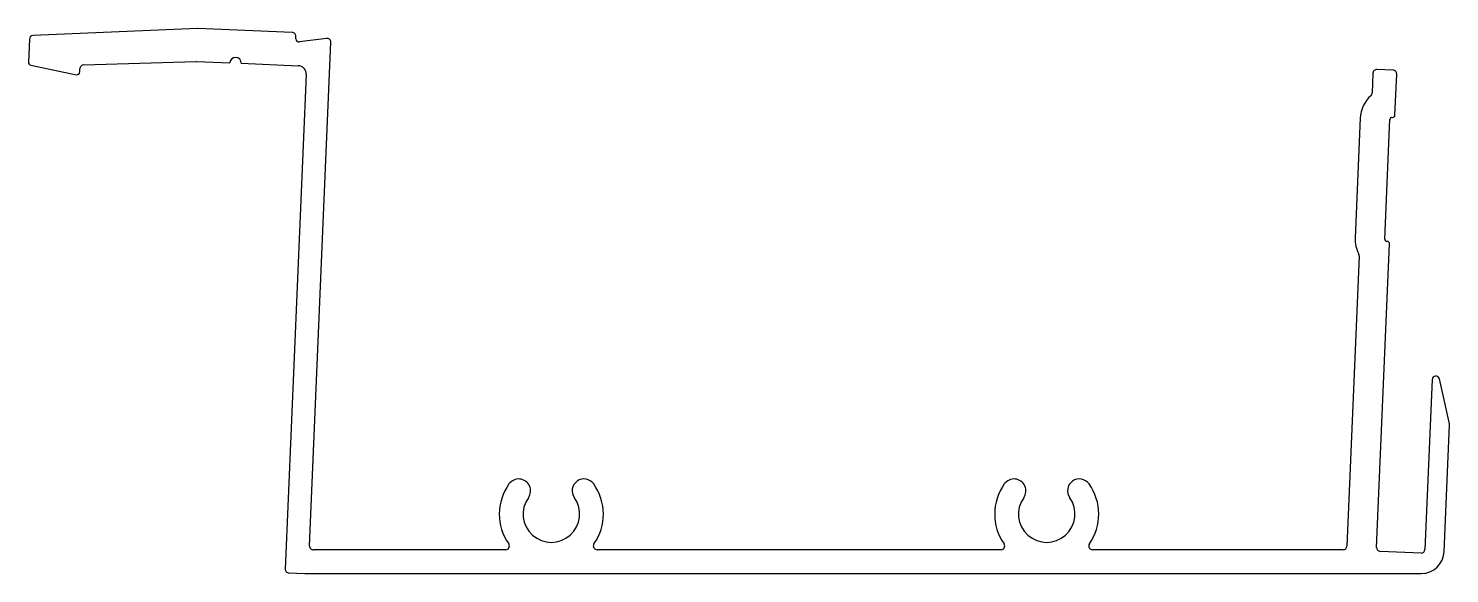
# Model space of a CAD drawing. Extents: x -49.6 to 46, y 13.7 to 50.3.
import ezdxf

# ---------------------------------------------------------------- set-up
doc = ezdxf.new("R2010")
doc.units = 0
doc.layers.get('0').update_dxf_attribs({"linetype": 'CONTINUOUS'})

msp = doc.modelspace()

# ---------------------------------------------------------------- linework, layer by layer
for p, q in [((-38.185, 50.337), (-49.256, 49.858)), ((-31.83, 50.069), (-38.163, 50.337)), ((-31.581, 49.637), (-31.574, 49.808)), ((-49.499, 49.619), (-49.565, 48.065)), ((-29.519, 49.661), (-31.337, 49.433)), ((-30.649, 15.529), (-29.215, 49.406)), ((-49.398, 47.859), (-46.342, 47.226)), ((-45.858, 47.879), (-38.277, 48.118)), ((-38.259, 48.118), (-36.011, 48.023)), ((-35.249, 47.991), (-31.414, 47.828)), ((-46.109, 47.415), (-46.1, 47.639)), ((-30.878, 47.244), (-32.287, 13.974)), ((40.886, 47.336), (40.829, 45.986)), ((42.245, 47.529), (41.146, 47.575)), ((42.367, 44.496), (42.485, 47.268)), ((40.027, 44.295), (39.686, 36.252)), ((41.684, 36.167), (42.025, 44.21)), ((42.181, 44.354), (42.211, 44.352)), ((41.136, 15.423), (42.001, 35.854)), ((41.858, 36.01), (41.828, 36.011)), ((39.964, 35.024), (39.138, 15.508)), ((44.869, 26.714), (44.384, 15.286)), ((46.036, 23.741), (45.363, 26.757)), ((45.679, 15.153), (46.041, 23.676)), ((-17.459, 15.269), (-30.4, 15.269)), ((15.865, 15.269), (-11.312, 15.269)), ((38.878, 15.269), (22.013, 15.269)), ((44.123, 15.047), (41.376, 15.163)), ((-32.047, 13.714), (-30.978, 13.669)), ((-30.957, 13.669), (44.13, 13.669))]:
    msp.add_line(p, q)
for centre, radius, start, end in [((-49.25, 49.608), 0.25, 91.50519, 177.57572), ((-38.174, 50.083), 0.254, 87.57577, 92.47815), ((-31.823, 49.819), 0.25, 357.57574, 91.50531), ((-31.381, 49.628), 0.2, 177.57585, 282.57577), ((-29.465, 49.417), 0.25, 357.57588, 102.5758), ((-49.365, 48.057), 0.2, 177.57579, 260.57577), ((-45.85, 47.629), 0.25, 91.8087, 177.57579), ((-38.269, 47.864), 0.254, 87.57577, 91.80869), ((-35.63, 48.007), 0.381, 357.57577, 177.57577), ((-31.438, 47.268), 0.561, 357.57572, 87.57581), ((-46.309, 47.423), 0.2, 260.57588, 357.57585), ((41.136, 47.325), 0.25, 87.57577, 177.57577), ((42.235, 47.279), 0.25, 357.57577, 87.57577), ((40.579, 45.996), 0.25, 311.66943, 357.57577), ((42.175, 44.204), 2.15, 131.66943, 177.57577), ((42.175, 44.204), 0.15, 87.57577, 177.57577), ((42.217, 44.502), 0.15, 267.57577, 357.57577), ((41.834, 36.161), 2.15, 177.57577, 207.97732), ((41.834, 36.161), 0.15, 177.57577, 267.57577), ((41.851, 35.86), 0.15, 357.57577, 87.57577), ((39.715, 35.035), 0.25, 357.57577, 27.97732), ((45.119, 26.703), 0.25, 12.57561, 177.57561), ((45.792, 23.686), 0.25, 357.57561, 12.57561), ((-14.386, 17.667), 3.5, 144.56906, 214.95129), ((-16.586, 19.232), 0.8, 324.56906, 144.56906), ((-12.186, 19.232), 0.8, 35.43094, 215.43094), ((-14.386, 17.667), 3.5, 325.04871, 35.43094), ((18.939, 17.667), 3.5, 144.56906, 214.95129), ((16.739, 19.232), 0.8, 324.56906, 144.56906), ((21.139, 19.232), 0.8, 35.43094, 215.43094), ((18.939, 17.667), 3.5, 325.04871, 35.43094), ((-14.386, 17.667), 1.9, 144.56906, 35.43094), ((18.939, 17.667), 1.9, 144.56906, 35.43094), ((-30.4, 15.519), 0.25, 177.57577, 270), ((-17.459, 15.519), 0.25, 270, 34.95129), ((-11.312, 15.519), 0.25, 145.04871, 270), ((15.865, 15.519), 0.25, 270, 34.95129), ((22.013, 15.519), 0.25, 145.04871, 270), ((38.888, 15.518), 0.25, 267.57577, 357.57577), ((41.386, 15.413), 0.25, 177.57577, 267.57577), ((44.134, 15.296), 0.25, 267.57577, 357.57577), ((44.13, 15.219), 1.55, 270, 357.57577), ((-32.037, 13.964), 0.25, 177.57577, 267.57581), ((-30.968, 13.918), 0.25, 267.57572, 272.42423)]:
    msp.add_arc(centre, radius, start, end)

doc.saveas('drawing.dxf')
